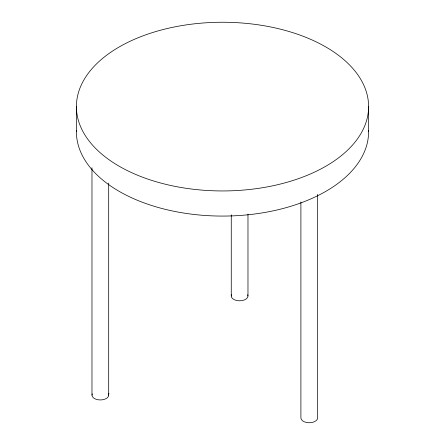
<?xml version="1.0" encoding="UTF-8"?>
<svg xmlns="http://www.w3.org/2000/svg" width="445" height="445" viewBox="0 0 445 445"><rect width="100%" height="100%" fill="white"/><g stroke="black" fill="none" stroke-linecap="round" stroke-linejoin="round"><path stroke-width="0.67" d="M108.997 393.536L108.408 393.881A8.36 4.828 0 0 1 100.336 399.955A8.36 4.828 0 0 1 92.26 393.881M368.599 106.6A146.099 84.35 0 0 1 149.453 179.647A146.099 84.35 0 0 1 149.453 33.553A146.099 84.35 0 0 1 368.599 106.6L368.599 131.726M317.619 194.343L317.619 417.922A8.36 4.828 0 0 1 309.258 422.75A8.36 4.828 0 0 1 300.898 417.922L300.898 201.98M247.976 214.156L247.976 295.981M231.261 214.846L231.261 295.981M108.691 183.073L108.691 395.127M91.976 167.776L91.976 395.127M76.401 106.6L76.401 131.726M368.582 130.402A146.099 84.35 0 0 1 222.5 216.075A146.099 84.35 0 0 1 76.418 130.402M247.693 294.729A8.36 4.828 0 0 1 239.616 300.809A8.36 4.828 0 0 1 231.545 294.729"/></g></svg>
